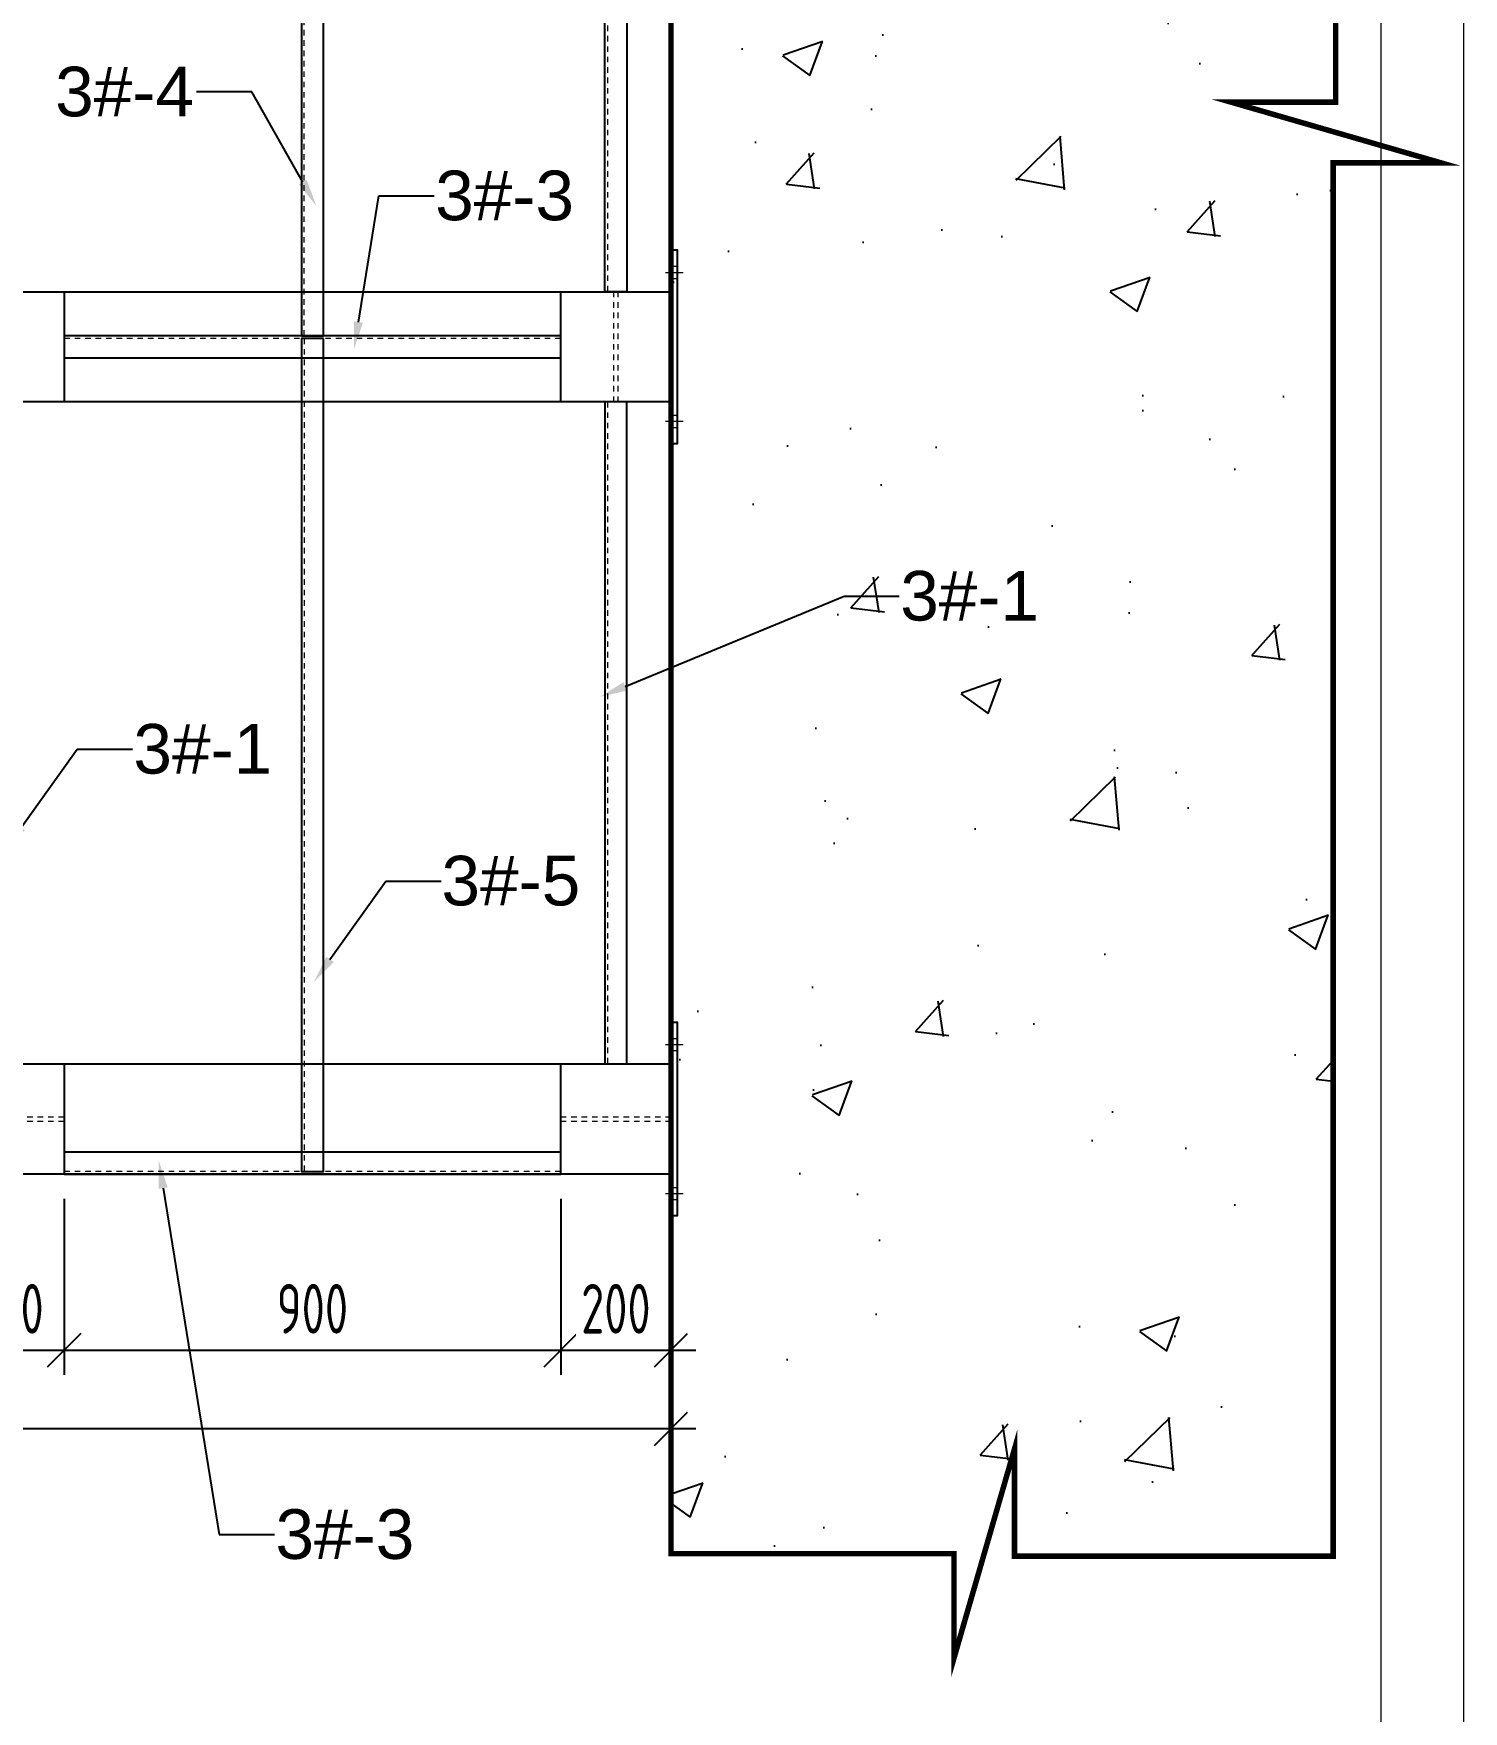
# Model space of a CAD drawing. Header units: millimetres. Extents: x 4 to 2106212, y -117026 to 198097.
# Drawn here: x 1859652 to 1862243, y 184261 to 187303 of the extents above; entities that cross this region are included whole.
import ezdxf
from ezdxf import colors
from ezdxf.entities.mleader import LeaderData, LeaderLine
from ezdxf.math import Vec2, Vec3

# ---------------------------------------------------------------- set-up
doc = ezdxf.new("R2010")
doc.units = ezdxf.units.MM
doc.linetypes.add('CENTER2', pattern=[28.575, 19.05, -3.175, 3.175, -3.175])
for name, color, linetype in [('STEEL', 34, 'Continuous'), ('标注', 9, 'Continuous'), ('细实线(绿色)', 3, 'Continuous')]:
    doc.layers.add(name, color=color, linetype=linetype)
for name, color, linetype, lineweight in [('图框', 7, 'Continuous', 13), ('文本', 3, 'Continuous', 13), ('虚线', 1, 'CENTER2', 0)]:
    doc.layers.add(name, color=color, linetype=linetype, lineweight=lineweight)
doc.styles.add('Arial', font='arial.ttf')
doc.styles.add('hztxt', font='ros1.shx', dxfattribs={"width": 0.8, "bigfont": 'hztxt.shx'})
doc.dimstyles.new('DIM-30', dxfattribs={"dimscale": 30, "dimtxt": 3, "dimasz": 2, "dimexe": 1.5, "dimexo": 1.5, "dimgap": 1, "dimtad": 1, "dimdec": 1, "dimdsep": 46, "dimtxsty": 'hztxt', "dimblk": 'OBLIQUE', "dimcen": 0, "dimdle": 1.5, "dimclrd": 9, "dimclre": 9, "dimclrt": 2, "dimadec": 1, "dimazin": 0, "dimtfac": 1, "dimtdec": 1, "dimtix": 1, "dimtmove": 2, "dimatfit": 3, "dimldrblk": 'OBLIQUE', "dimfxl": 15, "dimtolj": 1, "dimtzin": 0, "dimarcsym": 1})

# ---------------------------------------------------------------- blocks, each defined once
blk = doc.blocks.new('_Oblique')
at = {"color": 0, "linetype": 'ByBlock', "lineweight": -2}
blk.add_line((-0.5, -0.5), (0.5, 0.5), dxfattribs=at)
blk = doc.blocks.new('*D755')
at = {"color": 9, "lineweight": -2, "transparency": 16777216}
for p, q in [((1859706.9, 185190), (1859706.9, 184870.9)), ((1860606.9, 185190), (1860606.9, 184870.9)), ((1859661.9, 184915.9), (1860651.9, 184915.9))]:
    blk.add_line(p, q, dxfattribs=at)
at = {"layer": 'Defpoints', "color": 0, "transparency": 16777216}
for p in [(1859706.9, 185235, 0), (1860606.9, 185235, 0), (1860606.9, 184915.9)]:
    blk.add_point(p, dxfattribs=at)
at = {"color": 9, "lineweight": -2, "transparency": 16777216, "xscale": 60, "yscale": 60, "zscale": 60, "rotation": 180}
blk.add_blockref('_Oblique', (1859706.9, 184915.9), dxfattribs=at)
at = {"color": 9, "lineweight": -2, "transparency": 16777216, "xscale": 60, "yscale": 60, "zscale": 60}
blk.add_blockref('_Oblique', (1860606.9, 184915.9), dxfattribs=at)
at = {"color": 2, "transparency": 16777216, "insert": (1860156.9, 184990.9), "char_height": 90, "attachment_point": 5, "style": 'hztxt', "bg_fill": 3, "box_fill_scale": 1.1, "bg_fill_color": 256, "bg_fill_true_color": 13158600, "bg_fill_transparency": 0}
blk.add_mtext('\\A1;900', dxfattribs=at)
blk = doc.blocks.new('*D765')
at = {"color": 9, "lineweight": -2, "transparency": 16777216}
for p, q in [((1856806.9, 185190), (1856806.9, 184728.2)), ((1860806.9, 185190), (1860806.9, 184728.2)), ((1860851.9, 184773.2), (1856761.9, 184773.2))]:
    blk.add_line(p, q, dxfattribs=at)
at = {"layer": 'Defpoints', "color": 0, "transparency": 16777216}
for p in [(1856806.9, 185235, 0), (1860806.9, 185235, 0), (1856806.9, 184773.2)]:
    blk.add_point(p, dxfattribs=at)
at = {"color": 9, "lineweight": -2, "transparency": 16777216, "xscale": 60, "yscale": 60, "zscale": 60, "rotation": 180}
blk.add_blockref('_Oblique', (1856806.9, 184773.2), dxfattribs=at)
at = {"color": 9, "lineweight": -2, "transparency": 16777216, "xscale": 60, "yscale": 60, "zscale": 60}
blk.add_blockref('_Oblique', (1860806.9, 184773.2), dxfattribs=at)
at = {"color": 2, "transparency": 16777216, "insert": (1858806.9, 184848.2), "char_height": 90, "attachment_point": 5, "style": 'hztxt', "bg_fill": 3, "box_fill_scale": 1.1, "bg_fill_color": 256, "bg_fill_true_color": 13158600, "bg_fill_transparency": 0}
blk.add_mtext('\\A1;4000', dxfattribs=at)
blk = doc.blocks.new('*D758')
at = {"color": 9, "lineweight": -2, "transparency": 16777216}
for p, q in [((1860606.9, 185190), (1860606.9, 184870.9)), ((1860806.9, 185190), (1860806.9, 184870.9)), ((1860561.9, 184915.9), (1860851.9, 184915.9))]:
    blk.add_line(p, q, dxfattribs=at)
at = {"layer": 'Defpoints', "color": 0, "transparency": 16777216}
for p in [(1860606.9, 185235, 0), (1860806.9, 185235, 0), (1860806.9, 184915.9)]:
    blk.add_point(p, dxfattribs=at)
at = {"color": 9, "lineweight": -2, "transparency": 16777216, "xscale": 60, "yscale": 60, "zscale": 60, "rotation": 180}
blk.add_blockref('_Oblique', (1860606.9, 184915.9), dxfattribs=at)
at = {"color": 9, "lineweight": -2, "transparency": 16777216, "xscale": 60, "yscale": 60, "zscale": 60}
blk.add_blockref('_Oblique', (1860806.9, 184915.9), dxfattribs=at)
at = {"color": 2, "transparency": 16777216, "insert": (1860706.9, 184990.9), "char_height": 90, "attachment_point": 5, "style": 'hztxt', "bg_fill": 3, "box_fill_scale": 1.1, "bg_fill_color": 256, "bg_fill_true_color": 13158600, "bg_fill_transparency": 0}
blk.add_mtext('\\A1;200', dxfattribs=at)
blk = doc.blocks.new('GW-TK')
at = {"layer": '图框'}
for points in [[(927183.55, 464715.01), (927603.55, 464715.01), (927603.55, 464418.01), (927183.55, 464418.01)], [(927188.55, 464710.01), (927598.55, 464710.01), (927598.55, 464423.01), (927188.55, 464423.01)]]:
    blk.add_lwpolyline(points, close=True, dxfattribs=at)
blk = doc.blocks.new('*U904')
h = blk.add_hatch()
h.set_pattern_fill('AR-CONC', color=252, scale=4, angle=-1.7864)
h.set_pattern_definition([(48.21365, (-1947242.46, -185006.8), (726.39706, -86.44208), [76.2, -838.2]), (353.21365, (-1947242.46, -185006.8), (-117.08218, 768.2505), [60.96, -670.56234]), (98.665094, (-1947181.9, -185014), (609.31489, 681.8084), [64.76004, -712.36098]), (44.39785, (-1947236.1, -184803.7), (1078.5469, -201.8886), [114.3, -1257.3]), (94.849206, (-1947146.2, -184820.5), (980.00676, 959.62144), [97.1401, -1068.54243]), (349.3978, (-1947236.1, -184803.7), (980.00676, 959.62144), [91.43987, -1005.8389]), (19.21365, (-1947136.16, -184857.65), (593.41132, -427.76689), [76.2, -838.2]), (324.21365, (-1947136.16, -184857.65), (270.0545, 728.68768), [60.96, -670.56]), (69.665094, (-1947086.7, -184893.3), (863.4658, 300.9208), [64.76004, -712.35975]), (35.713649, (-1947242.46, -185006.8), (22.89163, 337.670666), [0, -662.432, 0, -680.72, 0, -673.1]), (5.713649, (-1947242.46, -185006.8), (279.640336, 392.19577), [0, -388.112, 0, -647.192, 0, -256.54]), (325.713649, (-1947468.92, -184999.75), (541.38448, -39.810717), [0, -254, 0, -792.48, 0, -1051.56]), (315.71365, (-1947570.47, -184996.6), (595.39922, 83.18622), [0, -330.2, 0, -526.288, 0, -746.76])])
h.paths.add_polyline_path([(-180, 2312.4), (-180, 2501.9), (-697.5, 2501.9), (-697.5, -2502.7), (-184.7, -2502.7), (-184.7, -2692.2), (-74.8, -2312.4), (-74.8, -2507.3), (502.5, -2507.3), (502.5, 19.2), (697.5, 19.2), (317.6, 129.1), (507.2, 129.1), (507.2, 2497.3), (-70.1, 2497.3), (-70.1, 2692.2)])
at = {"color": 252}
blk.add_lwpolyline([(-692.8, 2501.9, 10, 10, 0), (-180, 2501.9, 10, 10, 0), (-180, 2312.4, 10, 10, 0), (-70.1, 2692.2, 10, 10, 0), (-70.1, 2497.3, 10, 10, 0), (507.2, 2497.3, 10, 10, 0), (507.2, 129.1, 10, 10, 0), (317.6, 129.1, 10, 10, 0), (697.5, 19.2, 10, 10, 0), (502.5, 19.2, 10, 10, 0), (502.5, -2507.3, 10, 10, 0), (-74.8, -2507.3, 10, 10, 0), (-74.8, -2312.4, 10, 10, 0), (-184.7, -2692.2, 10, 10, 0), (-184.7, -2502.7, 10, 10, 0), (-697.5, -2502.7, 10, 10, 0), (-697.5, 2497.3, 0, 0, 0)], format="xyseb", dxfattribs=at)
blk = doc.blocks.new('*U905')
at = {"color": 0, "linetype": 'ByBlock', "lineweight": -2, "transparency": 16777216}
blk.add_blockref('*U904', (0, 0), dxfattribs=at)
blk = doc.blocks.new('*U1104')
at = {"layer": '虚线', "color": 252}
blk.add_lwpolyline([(0, -5), (0, 5)], dxfattribs=at)
blk = doc.blocks.new('*U1105')
at = {"color": 0, "linetype": 'ByBlock', "lineweight": -2, "transparency": 16777216}
for p in [(0, 190), (0, 171), (0, 152), (0, 133), (0, 114), (0, 95), (0, 76), (0, 57), (0, 38), (0, 19), (0, 0)]:
    blk.add_blockref('*U1104', p, dxfattribs=at)
blk = doc.blocks.new('*U1106')
at = {"layer": '虚线', "color": 252}
blk.add_lwpolyline([(0, -5), (0, 5)], dxfattribs=at)
blk = doc.blocks.new('*U1107')
at = {"color": 0, "linetype": 'ByBlock', "lineweight": -2, "transparency": 16777216}
for p in [(0, 190), (0, 171), (0, 152), (0, 133), (0, 114), (0, 95), (0, 76), (0, 57), (0, 38), (0, 19), (0, 0)]:
    blk.add_blockref('*U1106', p, dxfattribs=at)
blk = doc.blocks.new('*U1102')
at = {"layer": '细实线(绿色)', "color": 21}
blk.add_lwpolyline([(-100, 100), (100, 100), (100, -100), (-100, -100)], close=True, dxfattribs=at)
for name, p in [('*U1105', (-4, -95)), ('*U1107', (4, -95))]:
    blk.add_blockref(name, p)
blk = doc.blocks.new('*U1103')
at = {"color": 0, "linetype": 'ByBlock', "lineweight": -2, "transparency": 16777216}
blk.add_blockref('*U1102', (0, 0), dxfattribs=at)
blk = doc.blocks.new('*D1122')
at = {"color": 9, "lineweight": -2, "transparency": 16777216}
for p, q in [((1859506.9, 185190), (1859506.9, 184870.9)), ((1859706.9, 185190), (1859706.9, 184870.9)), ((1859461.9, 184915.9), (1859751.9, 184915.9))]:
    blk.add_line(p, q, dxfattribs=at)
at = {"layer": 'Defpoints', "color": 0, "transparency": 16777216}
for p in [(1859506.9, 185235, 0), (1859706.9, 185235, 0), (1859706.9, 184915.9)]:
    blk.add_point(p, dxfattribs=at)
at = {"color": 9, "lineweight": -2, "transparency": 16777216, "xscale": 60, "yscale": 60, "zscale": 60, "rotation": 180}
blk.add_blockref('_Oblique', (1859506.9, 184915.9), dxfattribs=at)
at = {"color": 9, "lineweight": -2, "transparency": 16777216, "xscale": 60, "yscale": 60, "zscale": 60}
blk.add_blockref('_Oblique', (1859706.9, 184915.9), dxfattribs=at)
at = {"color": 2, "transparency": 16777216, "insert": (1859606.9, 184990.9), "char_height": 90, "attachment_point": 5, "style": 'hztxt', "bg_fill": 3, "box_fill_scale": 1.1, "bg_fill_color": 256, "bg_fill_true_color": 13158600, "bg_fill_transparency": 0}
blk.add_mtext('\\A1;200', dxfattribs=at)
blk = doc.blocks.new('*U1320')
at = {"layer": '虚线', "color": 252}
blk.add_lwpolyline([(0, -5), (0, 5)], dxfattribs=at)
blk = doc.blocks.new('*U1321')
at = {"color": 0, "linetype": 'ByBlock', "lineweight": -2, "transparency": 16777216}
for p in [(0, 190), (0, 171), (0, 152), (0, 133), (0, 114), (0, 95), (0, 76), (0, 57), (0, 38), (0, 19), (0, 0)]:
    blk.add_blockref('*U1320', p, dxfattribs=at)
blk = doc.blocks.new('*U1322')
at = {"layer": '虚线', "color": 252}
blk.add_lwpolyline([(0, -5), (0, 5)], dxfattribs=at)
blk = doc.blocks.new('*U1323')
at = {"color": 0, "linetype": 'ByBlock', "lineweight": -2, "transparency": 16777216}
for p in [(0, 190), (0, 171), (0, 152), (0, 133), (0, 114), (0, 95), (0, 76), (0, 57), (0, 38), (0, 19), (0, 0)]:
    blk.add_blockref('*U1322', p, dxfattribs=at)
blk = doc.blocks.new('*U1318')
at = {"layer": '细实线(绿色)', "color": 21}
blk.add_lwpolyline([(-100, 100), (100, 100), (100, -100), (-100, -100)], close=True, dxfattribs=at)
for name, p in [('*U1321', (-4, -95)), ('*U1323', (4, -95))]:
    blk.add_blockref(name, p)
blk = doc.blocks.new('*U1319')
at = {"color": 0, "linetype": 'ByBlock', "lineweight": -2, "transparency": 16777216}
blk.add_blockref('*U1318', (0, 0), dxfattribs=at)
blk = doc.blocks.new('*U1332')
at = {"layer": '虚线', "color": 252}
blk.add_lwpolyline([(0, -5), (0, 5)], dxfattribs=at)
blk = doc.blocks.new('*U1333')
at = {"color": 0, "linetype": 'ByBlock', "lineweight": -2, "transparency": 16777216}
for p in [(0, 190), (0, 171), (0, 152), (0, 133), (0, 114), (0, 95), (0, 76), (0, 57), (0, 38), (0, 19), (0, 0)]:
    blk.add_blockref('*U1332', p, dxfattribs=at)
blk = doc.blocks.new('*U1334')
at = {"layer": '虚线', "color": 252}
blk.add_lwpolyline([(0, -5), (0, 5)], dxfattribs=at)
blk = doc.blocks.new('*U1335')
at = {"color": 0, "linetype": 'ByBlock', "lineweight": -2, "transparency": 16777216}
for p in [(0, 190), (0, 171), (0, 152), (0, 133), (0, 114), (0, 95), (0, 76), (0, 57), (0, 38), (0, 19), (0, 0)]:
    blk.add_blockref('*U1334', p, dxfattribs=at)
blk = doc.blocks.new('*U1330')
at = {"layer": '细实线(绿色)', "color": 21}
blk.add_lwpolyline([(-100, 100), (100, 100), (100, -100), (-100, -100)], close=True, dxfattribs=at)
for name, p in [('*U1333', (-4, -95)), ('*U1335', (4, -95))]:
    blk.add_blockref(name, p)
blk = doc.blocks.new('*U1331')
at = {"color": 0, "linetype": 'ByBlock', "lineweight": -2, "transparency": 16777216}
blk.add_blockref('*U1330', (0, 0), dxfattribs=at)
blk = doc.blocks.new('*U1338')
at = {"layer": '虚线', "color": 252}
blk.add_lwpolyline([(0, -5), (0, 5)], dxfattribs=at)
blk = doc.blocks.new('*U1339')
at = {"color": 0, "linetype": 'ByBlock', "lineweight": -2, "transparency": 16777216}
for p in [(0, 190), (0, 171), (0, 152), (0, 133), (0, 114), (0, 95), (0, 76), (0, 57), (0, 38), (0, 19), (0, 0)]:
    blk.add_blockref('*U1338', p, dxfattribs=at)
blk = doc.blocks.new('*U1340')
at = {"layer": '虚线', "color": 252}
blk.add_lwpolyline([(0, -5), (0, 5)], dxfattribs=at)
blk = doc.blocks.new('*U1341')
at = {"color": 0, "linetype": 'ByBlock', "lineweight": -2, "transparency": 16777216}
for p in [(0, 190), (0, 171), (0, 152), (0, 133), (0, 114), (0, 95), (0, 76), (0, 57), (0, 38), (0, 19), (0, 0)]:
    blk.add_blockref('*U1340', p, dxfattribs=at)
blk = doc.blocks.new('*U1336')
at = {"layer": '细实线(绿色)', "color": 21}
blk.add_lwpolyline([(-100, 100), (100, 100), (100, -100), (-100, -100)], close=True, dxfattribs=at)
for name, p in [('*U1339', (-4, -95)), ('*U1341', (4, -95))]:
    blk.add_blockref(name, p)
blk = doc.blocks.new('*U1337')
at = {"color": 0, "linetype": 'ByBlock', "lineweight": -2, "transparency": 16777216}
blk.add_blockref('*U1336', (0, 0), dxfattribs=at)
blk = doc.blocks.new('*U1522')
at = {"layer": '虚线', "color": 252}
blk.add_lwpolyline([(0, -5), (0, 5)], dxfattribs=at)
blk = doc.blocks.new('*U1523')
at = {"color": 0, "linetype": 'ByBlock', "lineweight": -2, "transparency": 16777216}
for p in [(0, 889.71), (0, 870.78), (0, 851.85), (0, 832.92), (0, 813.99), (0, 795.06), (0, 776.13), (0, 757.2), (0, 738.27), (0, 719.34), (0, 700.41), (0, 681.48), (0, 662.55), (0, 643.62), (0, 624.69), (0, 605.76), (0, 586.83), (0, 567.9), (0, 548.97), (0, 530.04), (0, 511.11), (0, 492.18), (0, 473.25), (0, 454.32), (0, 435.39), (0, 416.46), (0, 397.53), (0, 378.6), (0, 359.67), (0, 340.74), (0, 321.81), (0, 302.88), (0, 283.95), (0, 265.02), (0, 246.09), (0, 227.16), (0, 208.23), (0, 189.3), (0, 170.37), (0, 151.44), (0, 132.51), (0, 113.58), (0, 94.65), (0, 75.72), (0, 56.79), (0, 37.86), (0, 18.93), (0, 0)]:
    blk.add_blockref('*U1522', p, dxfattribs=at)
blk = doc.blocks.new('*U1532')
at = {"layer": '虚线', "color": 252}
blk.add_lwpolyline([(0, -5), (0, 5)], dxfattribs=at)
blk = doc.blocks.new('*U1533')
at = {"color": 0, "linetype": 'ByBlock', "lineweight": -2, "transparency": 16777216}
for p in [(0, 889.71), (0, 870.78), (0, 851.85), (0, 832.92), (0, 813.99), (0, 795.06), (0, 776.13), (0, 757.2), (0, 738.27), (0, 719.34), (0, 700.41), (0, 681.48), (0, 662.55), (0, 643.62), (0, 624.69), (0, 605.76), (0, 586.83), (0, 567.9), (0, 548.97), (0, 530.04), (0, 511.11), (0, 492.18), (0, 473.25), (0, 454.32), (0, 435.39), (0, 416.46), (0, 397.53), (0, 378.6), (0, 359.67), (0, 340.74), (0, 321.81), (0, 302.88), (0, 283.95), (0, 265.02), (0, 246.09), (0, 227.16), (0, 208.23), (0, 189.3), (0, 170.37), (0, 151.44), (0, 132.51), (0, 113.58), (0, 94.65), (0, 75.72), (0, 56.79), (0, 37.86), (0, 18.93), (0, 0)]:
    blk.add_blockref('*U1532', p, dxfattribs=at)
blk = doc.blocks.new('*U1542')
at = {"layer": '虚线', "color": 252}
blk.add_lwpolyline([(0, -5), (0, 5)], dxfattribs=at)
blk = doc.blocks.new('*U1543')
at = {"color": 0, "linetype": 'ByBlock', "lineweight": -2, "transparency": 16777216}
for p in [(0, 1499.42), (0, 1480.44), (0, 1461.46), (0, 1442.48), (0, 1423.5), (0, 1404.52), (0, 1385.54), (0, 1366.56), (0, 1347.58), (0, 1328.6), (0, 1309.62), (0, 1290.64), (0, 1271.66), (0, 1252.68), (0, 1233.7), (0, 1214.72), (0, 1195.74), (0, 1176.76), (0, 1157.78), (0, 1138.8), (0, 1119.82), (0, 1100.84), (0, 1081.86), (0, 1062.88), (0, 1043.9), (0, 1024.92), (0, 1005.94), (0, 986.96), (0, 967.98), (0, 949), (0, 930.02), (0, 911.04), (0, 892.06), (0, 873.08), (0, 854.1), (0, 835.12), (0, 816.14), (0, 797.16), (0, 778.18), (0, 759.2), (0, 740.22), (0, 721.24), (0, 702.26), (0, 683.28), (0, 664.3), (0, 645.32), (0, 626.34), (0, 607.36), (0, 588.38), (0, 569.4), (0, 550.42), (0, 531.44), (0, 512.46), (0, 493.48), (0, 474.5), (0, 455.52), (0, 436.54), (0, 417.56), (0, 398.58), (0, 379.6), (0, 360.62), (0, 341.64), (0, 322.66), (0, 303.68), (0, 284.7), (0, 265.72), (0, 246.74), (0, 227.76), (0, 208.78), (0, 189.8), (0, 170.82), (0, 151.84), (0, 132.86), (0, 113.88), (0, 94.9), (0, 75.92), (0, 56.94), (0, 37.96), (0, 18.98), (0, 0)]:
    blk.add_blockref('*U1542', p, dxfattribs=at)
blk = doc.blocks.new('*U1548')
at = {"layer": '虚线', "color": 252}
blk.add_lwpolyline([(0, -5), (0, 5)], dxfattribs=at)
blk = doc.blocks.new('*U1549')
at = {"color": 0, "linetype": 'ByBlock', "lineweight": -2, "transparency": 16777216}
for p in [(0, 1464.84), (0, 1446.06), (0, 1427.28), (0, 1408.5), (0, 1389.72), (0, 1370.94), (0, 1352.16), (0, 1333.38), (0, 1314.6), (0, 1295.82), (0, 1277.04), (0, 1258.26), (0, 1239.48), (0, 1220.7), (0, 1201.92), (0, 1183.14), (0, 1164.36), (0, 1145.58), (0, 1126.8), (0, 1108.02), (0, 1089.24), (0, 1070.46), (0, 1051.68), (0, 1032.9), (0, 1014.12), (0, 995.34), (0, 976.56), (0, 957.78), (0, 939), (0, 920.22), (0, 901.44), (0, 882.66), (0, 863.88), (0, 845.1), (0, 826.32), (0, 807.54), (0, 788.76), (0, 769.98), (0, 751.2), (0, 732.42), (0, 713.64), (0, 694.86), (0, 676.08), (0, 657.3), (0, 638.52), (0, 619.74), (0, 600.96), (0, 582.18), (0, 563.4), (0, 544.62), (0, 525.84), (0, 507.06), (0, 488.28), (0, 469.5), (0, 450.72), (0, 431.94), (0, 413.16), (0, 394.38), (0, 375.6), (0, 356.82), (0, 338.04), (0, 319.26), (0, 300.48), (0, 281.7), (0, 262.92), (0, 244.14), (0, 225.36), (0, 206.58), (0, 187.8), (0, 169.02), (0, 150.24), (0, 131.46), (0, 112.68), (0, 93.9), (0, 75.12), (0, 56.34), (0, 37.56), (0, 18.78), (0, 0)]:
    blk.add_blockref('*U1548', p, dxfattribs=at)
blk = doc.blocks.new('*U1558')
at = {"layer": '虚线', "color": 252}
blk.add_lwpolyline([(0, -5), (0, 5)], dxfattribs=at)
blk = doc.blocks.new('*U1559')
at = {"color": 0, "linetype": 'ByBlock', "lineweight": -2, "transparency": 16777216}
for p in [(0, 1189.44), (0, 1170.56), (0, 1151.68), (0, 1132.8), (0, 1113.92), (0, 1095.04), (0, 1076.16), (0, 1057.28), (0, 1038.4), (0, 1019.52), (0, 1000.64), (0, 981.76), (0, 962.88), (0, 944), (0, 925.12), (0, 906.24), (0, 887.36), (0, 868.48), (0, 849.6), (0, 830.72), (0, 811.84), (0, 792.96), (0, 774.08), (0, 755.2), (0, 736.32), (0, 717.44), (0, 698.56), (0, 679.68), (0, 660.8), (0, 641.92), (0, 623.04), (0, 604.16), (0, 585.28), (0, 566.4), (0, 547.52), (0, 528.64), (0, 509.76), (0, 490.88), (0, 472), (0, 453.12), (0, 434.24), (0, 415.36), (0, 396.48), (0, 377.6), (0, 358.72), (0, 339.84), (0, 320.96), (0, 302.08), (0, 283.2), (0, 264.32), (0, 245.44), (0, 226.56), (0, 207.68), (0, 188.8), (0, 169.92), (0, 151.04), (0, 132.16), (0, 113.28), (0, 94.4), (0, 75.52), (0, 56.64), (0, 37.76), (0, 18.88), (0, 0)]:
    blk.add_blockref('*U1558', p, dxfattribs=at)
blk = doc.blocks.new('*U1552')
at = {"layer": '虚线', "color": 252}
blk.add_lwpolyline([(0, -5), (0, 5)], dxfattribs=at)
blk = doc.blocks.new('*U1553')
at = {"color": 0, "linetype": 'ByBlock', "lineweight": -2, "transparency": 16777216}
for p in [(0, 1189.44), (0, 1170.56), (0, 1151.68), (0, 1132.8), (0, 1113.92), (0, 1095.04), (0, 1076.16), (0, 1057.28), (0, 1038.4), (0, 1019.52), (0, 1000.64), (0, 981.76), (0, 962.88), (0, 944), (0, 925.12), (0, 906.24), (0, 887.36), (0, 868.48), (0, 849.6), (0, 830.72), (0, 811.84), (0, 792.96), (0, 774.08), (0, 755.2), (0, 736.32), (0, 717.44), (0, 698.56), (0, 679.68), (0, 660.8), (0, 641.92), (0, 623.04), (0, 604.16), (0, 585.28), (0, 566.4), (0, 547.52), (0, 528.64), (0, 509.76), (0, 490.88), (0, 472), (0, 453.12), (0, 434.24), (0, 415.36), (0, 396.48), (0, 377.6), (0, 358.72), (0, 339.84), (0, 320.96), (0, 302.08), (0, 283.2), (0, 264.32), (0, 245.44), (0, 226.56), (0, 207.68), (0, 188.8), (0, 169.92), (0, 151.04), (0, 132.16), (0, 113.28), (0, 94.4), (0, 75.52), (0, 56.64), (0, 37.76), (0, 18.88), (0, 0)]:
    blk.add_blockref('*U1552', p, dxfattribs=at)
blk = doc.blocks.new('*U1560')
at = {"layer": 'STEEL', "color": 252, "elevation": 0}
for points in [[(1989, 175), (1989, -175), (2001, -175), (2001, 175)], [(1989, -1225), (1989, -1575), (2001, -1575), (2001, -1225)]]:
    blk.add_lwpolyline(points, close=True, dxfattribs=at)
at = {"layer": '细实线(绿色)', "color": 252, "elevation": 0}
for points in [[(-1811, -100), (-1811, 100), (1989, 100), (1989, -100)], [(-2011, -1500), (-1811, -1300), (1989, -1300), (1989, -1500)]]:
    blk.add_lwpolyline(points, close=True, dxfattribs=at)
at = {"layer": '虚线', "color": 252, "ltscale": 10, "elevation": 0}
for points in [[(1979, 135), (2011, 135)], [(1989, 146), (2001, 146)], [(1989, 124), (2001, 124)], [(1979, -135), (2011, -135)], [(1989, -124), (2001, -124)], [(1989, -146), (2001, -146)], [(1979, -1265), (2011, -1265)], [(1989, -1254), (2001, -1254)], [(1989, -1276), (2001, -1276)], [(1979, -1535), (2011, -1535)], [(1989, -1524), (2001, -1524)], [(1989, -1546), (2001, -1546)]]:
    blk.add_lwpolyline(points, dxfattribs=at)
blk = doc.blocks.new('*U1561')
at = {"color": 0, "linetype": 'ByBlock', "lineweight": -2, "transparency": 16777216}
blk.add_blockref('*U1560', (0, 0), dxfattribs=at)

msp = doc.modelspace()

# ---------------------------------------------------------------- linework, layer by layer
at = {"layer": 'STEEL', "color": 5}
for points in [[(1860176.901, 188230.0182), (1860136.901, 188230.0182), (1860136.901, 186755.0182), (1860176.901, 186755.0182)], [(1860606.901, 186755.0182), (1859706.901, 186755.0182), (1859706.901, 186715.0182), (1860606.901, 186715.0182)]]:
    msp.add_lwpolyline(points, close=True, dxfattribs=at)
at = {"layer": 'STEEL', "color": 5, "elevation": 0.0005}
for points in [[(1860726.901, 186835.0182), (1860686.901, 186835.0182), (1860686.901, 188035.0182), (1860726.901, 188035.0182)], [(1860726.901, 186635.0182), (1860686.901, 186635.0182), (1860686.901, 185435.0182), (1860726.901, 185435.0182)]]:
    msp.add_lwpolyline(points, close=True, dxfattribs=at)

# ---------------------------------------------------------------- block references
at = {"color": 252, "xscale": -1}
msp.add_blockref('*U1549', (1860141.901, 186760.0182), dxfattribs=at)
at = {"color": 252}
for name, p, rotation in [('*U1559', (1860691.901, 188030.0182), 180), ('*U1533', (1860601.901, 186750.0182), 90.00000000000001), ('*U1553', (1860691.901, 186630.0182), 180)]:
    msp.add_blockref(name, p, dxfattribs=dict(at, rotation=rotation))
for name, p in [('*U1331', (1859606.901, 186735.0182)), ('*U1337', (1860707.2531, 186735.0182, 0.0005))]:
    msp.add_blockref(name, p)

# ---------------------------------------------------------------- dimensions: what is measured, and where the dimension line sits
at = {"color": 7}
dim = msp.add_linear_dim(base=(1860606.901, 184915.9223), p1=(1859706.901, 185235.0182, 0.0005), p2=(1860606.901, 185235.0182, 0.0005), dimstyle='DIM-30', override={"dimfxl": 10, "dimtfill": 1}, dxfattribs=at)
dim.commit()
dim.dimension.update_dxf_attribs({"geometry": '*D755', "text_midpoint": (1860156.901, 184990.9223)})

# ---------------------------------------------------------------- leaders
at = {"layer": '标注', "color": 6}
ml = msp.add_multileader_mtext('Standard', dxfattribs=at)
ml.set_content('3#-4', color=6, style='Arial')
ml.set_leader_properties(color=251)
ml.build(insert=Vec2(0, 0))
ml.multileader.update_dxf_attribs({"dogleg_length": 100, "arrow_head_size": 50})
ctx = ml.context
ctx.base_point, ctx.char_height, ctx.arrow_head_size, ctx.plane_origin = Vec3(1859702.7788, 187197.1899, 0.0005), 90, 50, Vec3(1864452.9723, 179313.3197, 0.0005)
notes = []
notes.append((ctx, [(1, (1, 1, 0), (1860047.0653, 187197.1899, 0.0005), (-1, 0), 100, [(0, [(1860164.1373, 186990.2086, 0.0005)], 0, [])])]))
ctx.mtext.insert, ctx.mtext.width, ctx.mtext.flow_direction = Vec3(1859690.6366, 187242.9452, 0.0005), 124, 5
ml = msp.add_multileader_mtext('Standard', dxfattribs=at)
ml.set_content('3#-3', color=6, style='Arial')
ml.set_leader_properties(color=251)
ml.build(insert=Vec2(0, 0))
ml.multileader.update_dxf_attribs({"dogleg_length": 100, "arrow_head_size": 50})
ctx = ml.context
ctx.base_point, ctx.char_height, ctx.arrow_head_size, ctx.plane_origin = Vec3(1860377.4487, 187008.789), 90, 50, Vec3(1864393.0407, 179493.266)
notes.append((ctx, [(0, (1, 1, 0), (1860277.4487, 187008.789), (1, 0), 100, [(0, [(1860232.2853, 186730.6088)], 0, [])])]))
ctx.mtext.insert, ctx.mtext.width, ctx.mtext.flow_direction = Vec3(1860379.4487, 187054.5443), 124, 5
ml = msp.add_multileader_mtext('Standard', dxfattribs=at)
ml.set_content('3#-1', color=6, style='Arial')
ml.set_leader_properties(color=251)
ml.build(insert=Vec2(0, 0))
ml.multileader.update_dxf_attribs({"dogleg_length": 100, "arrow_head_size": 50})
ctx = ml.context
ctx.base_point, ctx.char_height, ctx.arrow_head_size, ctx.plane_origin = Vec3(1861220.5242, 186282.9865), 90, 50, Vec3(1857397.3715, 178373.4278)
ctx.text_align_type = 2
notes.append((ctx, [(1, (1, 1, 0), (1861120.5242, 186282.9865), (1, 0), 100, [(0, [(1860677.4833, 186100.1843)], 0, [])])]))
ctx.mtext.insert, ctx.mtext.width, ctx.mtext.alignment, ctx.mtext.flow_direction = Vec3(1861473.9896, 186328.7418), 124, 3, 5
ml = msp.add_multileader_mtext('Standard', dxfattribs=at)
ml.set_content('3#-1', color=6, style='Arial')
ml.set_leader_properties(color=251)
ml.build(insert=Vec2(0, 0))
ml.multileader.update_dxf_attribs({"dogleg_length": 100, "arrow_head_size": 50})
ctx = ml.context
ctx.base_point, ctx.char_height, ctx.arrow_head_size, ctx.plane_origin = Vec3(1859830.5952, 186005.4945), 90, 50, Vec3(1856320.1449, 178095.9358)
ctx.text_align_type = 2
notes.append((ctx, [(1, (1, 1, 0), (1859730.5952, 186005.4945), (1, 0), 100, [(0, [(1859600.2567, 185822.6923)], 0, [])])]))
ctx.mtext.insert, ctx.mtext.width, ctx.mtext.alignment, ctx.mtext.flow_direction = Vec3(1860084.0606, 186051.2499), 106.134933, 3, 5
ml = msp.add_multileader_mtext('Standard', dxfattribs=at)
ml.set_content('3#-5', color=6, style='Arial')
ml.set_leader_properties(color=251)
ml.build(insert=Vec2(0, 0))
ml.multileader.update_dxf_attribs({"dogleg_length": 100, "arrow_head_size": 50})
ctx = ml.context
ctx.base_point, ctx.char_height, ctx.arrow_head_size, ctx.plane_origin = Vec3(1860390.0892, 185766.4837), 90, 50, Vec3(1856879.6389, 177856.925)
ctx.text_align_type = 2
notes.append((ctx, [(1, (1, 1, 0), (1860290.0892, 185766.4837), (1, 0), 100, [(0, [(1860159.7507, 185583.6814)], 0, [])])]))
ctx.mtext.insert, ctx.mtext.width, ctx.mtext.alignment, ctx.mtext.flow_direction = Vec3(1860642.3926, 185812.239), 106.134933, 3, 5
for ctx, leaders in notes:
    for number, flags, end, landing, length, lines in leaders:
        leader = LeaderData()
        leader.index, (leader.has_last_leader_line, leader.has_dogleg_vector, leader.attachment_direction) = number, flags
        leader.last_leader_point, leader.dogleg_vector, leader.dogleg_length = Vec3(end), Vec3(landing), length
        for number, points, colour, breaks in lines:
            line = LeaderLine()
            line.index, line.vertices, line.color, line.breaks = number, Vec3.list(points), colors.encode_raw_color(colour), breaks
            leader.lines.append(line)
        ctx.leaders.append(leader)

# ---------------------------------------------------------------- next in the draw order: linework, layer by layer
at = {"elevation": 0.0005}
msp.add_lwpolyline([(1860806.901, 185235.0182), (1856806.901, 185235.0182), (1856806.901, 188235.0182), (1860806.901, 188235.0182)], close=True, dxfattribs=at)

# ---------------------------------------------------------------- next in the draw order: dimensions: what is measured, and where the dimension line sits
at = {"color": 7}
dim = msp.add_linear_dim(base=(1856806.901, 184773.1715), p1=(1860806.901, 185235.0182, 0.0005), p2=(1856806.901, 185235.0182, 0.0005), dimstyle='DIM-30', override={"dimfxl": 10, "dimtfill": 1}, dxfattribs=at)
dim.commit()
dim.dimension.update_dxf_attribs({"geometry": '*D765', "text_midpoint": (1858806.901, 184848.1715)})

# ---------------------------------------------------------------- next in the draw order: linework, layer by layer
at = {"layer": 'STEEL', "color": 5}
msp.add_lwpolyline([(1860176.901, 186750.0182), (1860136.901, 186750.0182), (1860136.901, 185240.0182), (1860176.901, 185240.0182)], close=True, dxfattribs=at)

# ---------------------------------------------------------------- next in the draw order: block references
at = {"color": 252, "rotation": 180}
msp.add_blockref('*U1543', (1860141.901, 186745.0182), dxfattribs=at)
at = {"rotation": 270}
msp.add_blockref('*U1103', (1859606.901, 185335.0182, 0.0005), dxfattribs=at)

# ---------------------------------------------------------------- next in the draw order: dimensions: what is measured, and where the dimension line sits
at = {"color": 7}
dim = msp.add_linear_dim(base=(1860806.901, 184915.9223), p1=(1860606.901, 185235.0182, 0.0005), p2=(1860806.901, 185235.0182, 0.0005), dimstyle='DIM-30', override={"dimfxl": 10, "dimtfill": 1}, dxfattribs=at)
dim.commit()
dim.dimension.update_dxf_attribs({"geometry": '*D758', "text_midpoint": (1860706.901, 184990.9223)})

# ---------------------------------------------------------------- next in the draw order: leaders
at = {"layer": '标注', "color": 6}
ml = msp.add_multileader_mtext('Standard', dxfattribs=at)
ml.set_content('3#-3', color=6, style='Arial')
ml.set_leader_properties(color=251)
ml.build(insert=Vec2(0, 0))
ml.multileader.update_dxf_attribs({"dogleg_length": 100, "arrow_head_size": 50})
ctx = ml.context
ctx.base_point, ctx.char_height, ctx.arrow_head_size, ctx.plane_origin = Vec3(1860087.9896, 184581.6047), 90, 50, Vec3(1864039.2904, 192496.3386)
notes = []
notes.append((ctx, [(0, (1, 1, 0), (1859987.9896, 184581.6047), (1, 0), 100, [(0, [(1859878.535, 185258.9958)], 0, [])])]))
ctx.mtext.insert, ctx.mtext.width, ctx.mtext.flow_direction = Vec3(1860089.9896, 184627.3601), 124, 5
for ctx, leaders in notes:
    for number, flags, end, landing, length, lines in leaders:
        leader = LeaderData()
        leader.index, (leader.has_last_leader_line, leader.has_dogleg_vector, leader.attachment_direction) = number, flags
        leader.last_leader_point, leader.dogleg_vector, leader.dogleg_length = Vec3(end), Vec3(landing), length
        for number, points, colour, breaks in lines:
            line = LeaderLine()
            line.index, line.vertices, line.color, line.breaks = number, Vec3.list(points), colors.encode_raw_color(colour), breaks
            leader.lines.append(line)
        ctx.leaders.append(leader)

# ---------------------------------------------------------------- next in the draw order: block references
msp.add_blockref('*U905', (1861504.3622, 187049.5764, 0.0005))
at = {"rotation": 270}
msp.add_blockref('*U1319', (1860706.901, 185335.0182), dxfattribs=at)
at = {"layer": '文本', "xscale": 30, "yscale": 30, "zscale": 30}
msp.add_blockref('GW-TK', (-25965863.4089, -13751313.6738), dxfattribs=at)

# ---------------------------------------------------------------- next in the draw order: dimensions: what is measured, and where the dimension line sits
at = {"color": 7}
dim = msp.add_linear_dim(base=(1859706.901, 184915.9223), p1=(1859506.901, 185235.0182, 0.0005), p2=(1859706.901, 185235.0182, 0.0005), dimstyle='DIM-30', override={"dimfxl": 10, "dimtfill": 1}, dxfattribs=at)
dim.commit()
dim.dimension.update_dxf_attribs({"geometry": '*D1122', "text_midpoint": (1859606.901, 184990.9223)})

# ---------------------------------------------------------------- next in the draw order: linework, layer by layer
at = {"layer": 'STEEL', "color": 5, "elevation": 0.0005}
msp.add_lwpolyline([(1860606.901, 185275.0182), (1859706.901, 185275.0182), (1859706.901, 185235.0182), (1860606.901, 185235.0182)], close=True, dxfattribs=at)

# ---------------------------------------------------------------- next in the draw order: block references
msp.add_blockref('*U1561', (1858817.901, 186735.0182, 0.0008))
at = {"color": 252, "rotation": 90.00000000000001}
msp.add_blockref('*U1523', (1860601.901, 185240.0182), dxfattribs=at)

doc.saveas('drawing.dxf')
